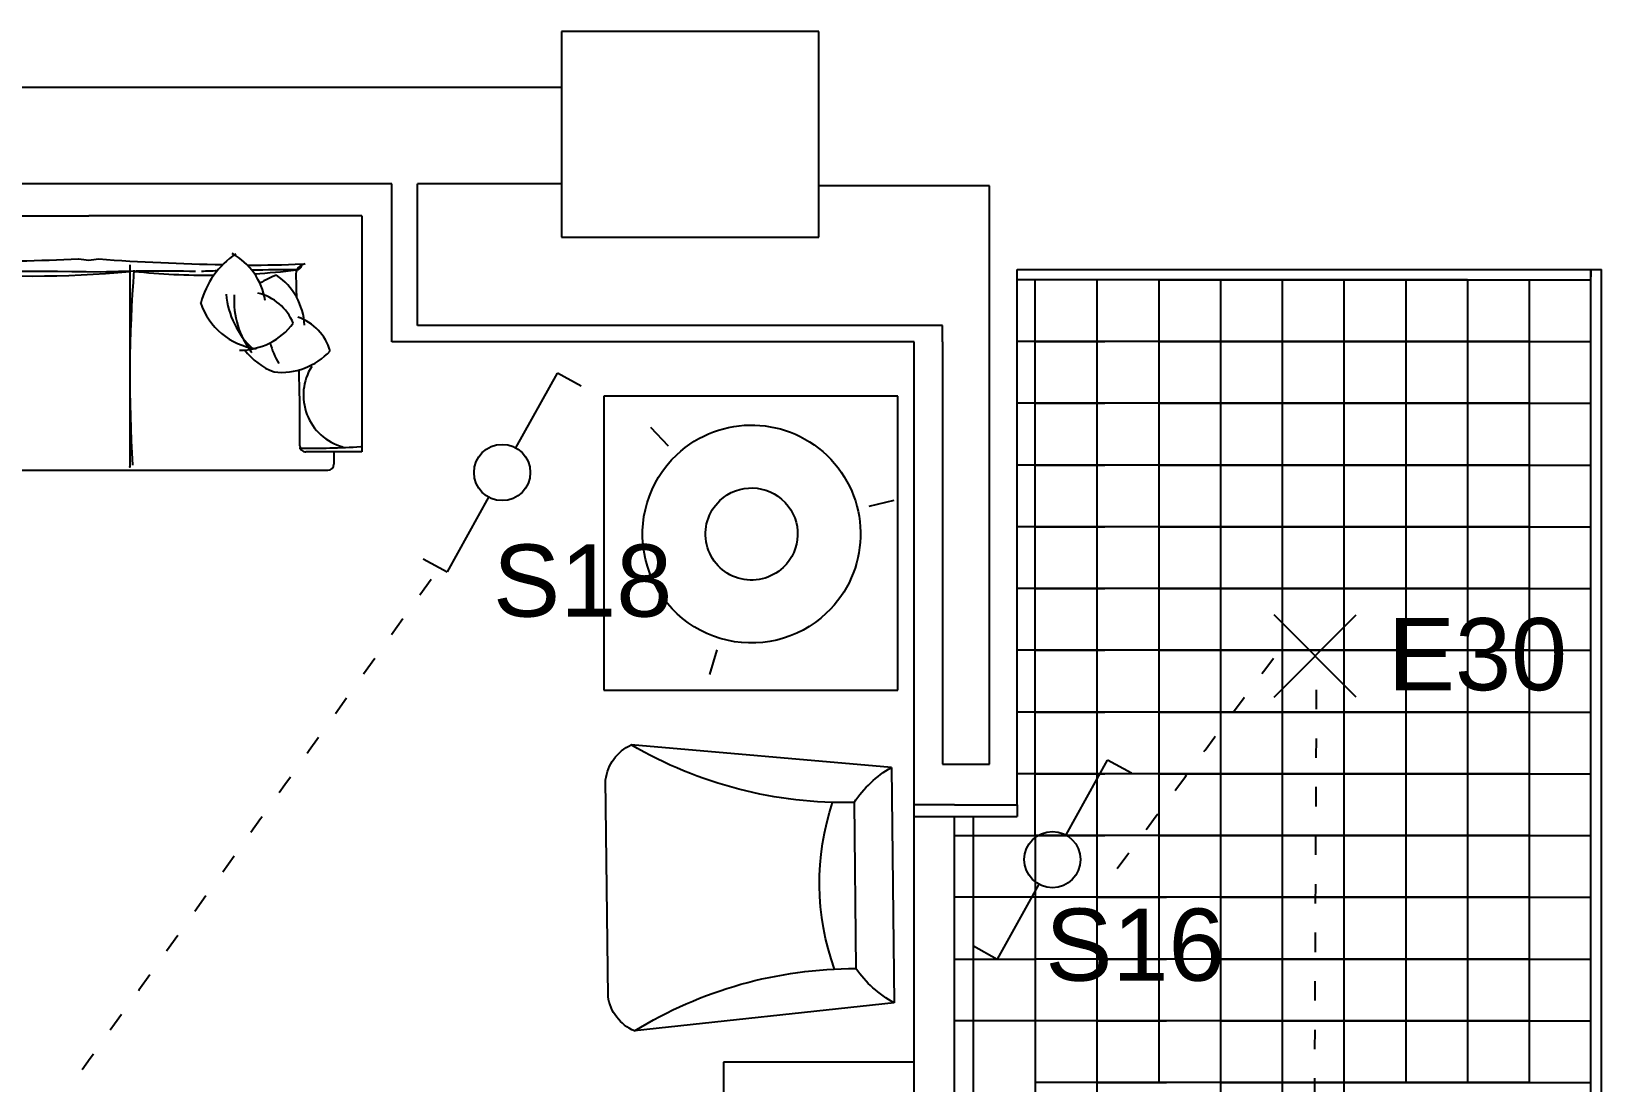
# Model space of a CAD drawing. Header units: millimetres. Extents: x 2377 to 4712, y -254 to 3188.
# Drawn here: x 4516.54 to 4565.06, y 1868.89 to 1901.37 of the extents above; entities that cross this region are included whole.
import ezdxf

# ---------------------------------------------------------------- set-up
doc = ezdxf.new("R2010")
doc.units = ezdxf.units.MM
doc.set_wipeout_variables(frame=1)
doc.linetypes.add('ACAD_ISO03W100', pattern=[30, 12, -18])
doc.layers.add('C1', color=10, linetype='Continuous')
doc.layers.add('Mobiliario', color=254, linetype='Continuous')
doc.styles.get("Standard").update_dxf_attribs({"font": 'arial.ttf'})

# ---------------------------------------------------------------- blocks, each defined once
blk = doc.blocks.new('sl06-3')
blk.add_wipeout([(-1.0966, 0), (-1.0966, -0.7853), (-1.0036, -0.7853), (-1.0036, -0.8265), (-0.9978, -0.8406), (-0.9837, -0.8464), (0.9837, -0.8464), (0.9978, -0.8406), (1.0036, -0.8265), (1.0036, -0.7853), (1.0966, -0.7853), (1.0966, 0)])
for p, q in [((-1.0966, 0), (0.1875, 0)), ((-1.0966, 0), (-1.0966, -0.7853)), ((1.0966, 0), (0.1875, 0)), ((1.0966, 0), (1.0966, -0.7853)), ((-0.3246, -0.1625), (-0.3246, -0.8353)), ((0.3246, -0.1625), (0.3246, -0.8353)), ((-1.0966, -0.7853), (-0.9106, -0.7853)), ((-1.0036, -0.7853), (-1.0036, -0.8265)), ((1.0966, -0.7853), (0.9106, -0.7853)), ((1.0036, -0.7853), (1.0036, -0.8265)), ((-0.9837, -0.8464), (0.9837, -0.8464))]:
    blk.add_line(p, q)
for centre, radius, start, end in [((-0.5614, -0.3148), 0.2162, 118.6365, 171.075), ((-0.8324, -0.361), 0.281, 14.6616, 56.5316), ((-0.9098, 27.8135), 27.9769, 270.56496, 272.17946), ((0.3306, 1.1932), 1.3481, 262.4802, 263.9065), ((0.0444, 1.1932), 1.3481, 276.0935, 277.5198), ((0.7788, 7.5377), 7.7012, 265.84509, 268.92239), ((0.8324, -0.361), 0.281, 123.4684, 165.3384), ((0.5614, -0.3148), 0.2162, 8.925, 61.3635), ((-0.9115, -0.1941), 0.0345, 350.3176, 84.0619), ((-0.6902, -0.3749), 0.2162, 124.6365, 177.075), ((-0.7342, 3.5215), 3.685, 267.4551, 270.2867), ((-0.8779, -0.1598), 0.0199, 180, 270.2728), ((-3.4155, -0.1761), 2.5381, 357.8878, 359.4607), ((-0.835, -7.4686), 7.2889, 89.18036, 90.33624), ((-0.5824, 2.2686), 2.4661, 263.1189, 266.3413), ((-0.9087, -0.4612), 0.281, 57.5154, 70.1262), ((-0.835, -7.4686), 7.2889, 87.86106, 88.27024), ((-0.5824, 2.2686), 2.4661, 269.4986, 276.0002), ((-0.2528, -43.6276), 43.4436, 89.36636, 90.38259), ((4.318, -0.5352), 4.6427, 175.6133, 183.6304), ((0.0029, 3.161), 3.361, 264.4086, 275.4919), ((0.4227, -7.1779), 6.994, 89.01484, 91.59854), ((4.9672, -0.5352), 4.6427, 175.6133, 183.6304), ((0.5874, 2.1912), 2.3887, 264.0009, 270.3979), ((0.835, -7.4686), 7.2889, 91.72976, 92.13894), ((0.7342, 3.5215), 3.685, 269.7133, 272.5449), ((0.835, -7.4686), 7.2889, 89.66376, 90.81964), ((0.5874, 2.1912), 2.3887, 273.6594, 276.9846), ((0.9087, -0.4612), 0.281, 109.8738, 122.4846), ((0.6902, -0.3749), 0.2162, 2.925, 55.3635), ((0.9115, -0.1941), 0.0345, 95.9381, 189.6824), ((3.4155, -0.1761), 2.5381, 180.5393, 182.1122), ((0.8779, -0.1598), 0.0199, 269.7272, 0), ((-0.7126, -0.4211), 0.1685, 102.9198, 157.8067), ((-0.9251, -0.2363), 0.281, 313.1105, 354.9805), ((0.9251, -0.2363), 0.281, 185.0195, 226.8895), ((0.7126, -0.4211), 0.1685, 22.1933, 77.0802), ((-0.7745, -0.2185), 0.2255, 277.5785, 341.9977), ((-0.9524, -0.2823), 0.281, 322.0792, 3.9492), ((0.7745, -0.2185), 0.2255, 198.0023, 262.4215), ((0.9524, -0.2823), 0.281, 176.0508, 217.9208), ((-0.8295, -0.4964), 0.1685, 108.9198, 163.8067), ((-0.6906, -0.225), 0.2216, 216.585, 270.1295), ((0.6906, -0.225), 0.2216, 269.8705, 323.415), ((0.8295, -0.4964), 0.1685, 16.1933, 71.0802), ((-0.8281, -0.2991), 0.2216, 222.585, 276.1295), ((-1.0627, -0.3498), 0.281, 329.6739, 345.032), ((-0.8859, -0.3091), 0.2255, 291.1732, 322.6277), ((0.8859, -0.3091), 0.2255, 217.3723, 248.8268), ((1.0627, -0.3498), 0.281, 194.968, 210.3261), ((0.8281, -0.2991), 0.2216, 263.8705, 317.415), ((-1.0813, -0.5963), 0.1791, 285.638, 32.2993), ((6.3981, -0.7225), 7.2889, 178.34931, 180.33624), ((-6.3981, -0.7225), 7.2889, 359.66376, 1.65069), ((1.0813, -0.5963), 0.1791, 147.7007, 254.362), ((-0.9275, 1.8763), 2.6492, 266.4089, 270.8584), ((-0.9106, -0.7653), 0.0199, 270, 0.2728), ((0.9275, 1.8763), 2.6492, 269.1416, 273.5911), ((0.9106, -0.7653), 0.0199, 179.7272, 270), ((-0.9837, -0.8265), 0.0199, 180, 270), ((0.9837, -0.8265), 0.0199, 270, 0)]:
    blk.add_arc(centre, radius, start, end)
for p in [(-0.3246, -0.8353), (0.3246, -0.8353)]:
    blk.add_point(p)
blk = doc.blocks.new('sl06-1')
blk.add_wipeout([(0, -0.3127), (0, 0.3127), (0.6906, 0.3798), (0.7219, 0.361), (0.7398, 0.3422), (0.7501, 0.32), (0.7597, 0.2878), (0.7597, -0.2878), (0.7514, -0.3185), (0.7356, -0.3456), (0.7116, -0.3674), (0.6906, -0.3798)])
at = {"linetype": 'ByBlock'}
for p, q in [((0, 0.3127), (0.6906, 0.3798)), ((0, 0.3127), (0, -0.3127)), ((0.7597, -0.2878), (0.7597, 0.2878)), ((0.1001, 0.2206), (0.1001, -0.2206)), ((0, -0.3127), (0.6906, -0.3798))]:
    blk.add_line(p, q, dxfattribs=at)
for centre, radius, start, end in [((0.1135, 1.3453), 1.1248, 269.3185, 300.8671), ((0.6429, 0.2722), 0.1178, 7.6143, 66.1255), ((-0.1461, 0.0532), 0.2978, 34.1973, 60.6083), ((-0.4779, 0), 0.6726, 340.7839, 19.2161), ((-0.1461, -0.0532), 0.2978, 299.3917, 325.8027), ((0.1135, -1.3453), 1.1248, 59.1329, 90.6815), ((0.6429, -0.2722), 0.1178, 293.8745, 352.3857)]:
    blk.add_arc(centre, radius, start, end, dxfattribs=at)
blk = doc.blocks.new('sl06-0')
at = {"layer": 'Mobiliario'}
for p, q in [((-0.3003, 0.2806, -1.5792), (-0.3003, -0.3175, -1.5792)), ((0.2978, 0.2806, -1.5792), (-0.3003, 0.2806, -1.5792)), ((0.2978, -0.3175, -1.5792), (0.2978, 0.2806, -1.5792)), ((-0.3003, -0.3175, -1.5792), (0.2978, -0.3175, -1.5792))]:
    blk.add_line(p, q, dxfattribs=at)
at = {"layer": 'Mobiliario', "linetype": 'ByBlock'}
for p, q in [((-0.169, 0.179, -1.5792), (-0.2046, 0.2168, -1.5792)), ((0.2395, 0.0568, -1.5792), (0.29, 0.0688, -1.5792)), ((-0.0706, -0.2358, -1.5792), (-0.0854, -0.2856, -1.5792))]:
    blk.add_line(p, q, dxfattribs=at)
at = {"layer": 'Mobiliario', "linetype": 'ByBlock', "extrusion": (0, 0, -1)}
for major_axis, start_param, end_param in [((-0.1568, -0.1568), 1.599693, 4.741285), ((-0.1568, -0.1568), -1.5419, 1.599693), ((-0.0663, -0.0663), 1.599693, 4.741285), ((-0.0663, -0.0663), -1.5419, 1.599693)]:
    blk.add_ellipse((0, 0, -1.5792), major_axis=major_axis, ratio=1, start_param=start_param, end_param=end_param, dxfattribs=at)

msp = doc.modelspace()

# ---------------------------------------------------------------- linework, layer by layer
for p, q in [((4540.876, 1901.368), (4532.925, 1901.368)), ((4532.925, 1901.368), (4532.925, 1895.007)), ((4540.876, 1896.597), (4540.876, 1901.368)), ((4532.925, 1899.63), (4502.047, 1899.63)), ((4527.682, 1896.654), (4505.057, 1896.654)), ((4527.682, 1891.78), (4527.682, 1896.654)), ((4528.473, 1892.28), (4528.473, 1896.654)), ((4532.925, 1896.654), (4528.473, 1896.654)), ((4546.152, 1896.597), (4540.876, 1896.597)), ((4540.876, 1895.007), (4540.876, 1896.597)), ((4546.152, 1878.722), (4546.152, 1896.597)), ((4532.925, 1895.007), (4540.876, 1895.007)), ((4547, 1894.013), (4564.735, 1894.013)), ((4547, 1877.468), (4547, 1894.013)), ((4564.735, 1762.024), (4564.735, 1894.013)), ((4564.735, 1894.013), (4565.065, 1894.013)), ((4564.735, 1894.013), (4564.735, 1893.784)), ((4565.065, 1762.024), (4565.065, 1894.013)), ((4551.377, 1893.695), (4547, 1893.695)), ((4547.56, 1891.787), (4547.56, 1893.695)), ((4549.468, 1893.695), (4549.468, 1891.787)), ((4553.285, 1893.695), (4551.377, 1893.695)), ((4551.377, 1893.695), (4551.377, 1891.787)), ((4551.377, 1893.695), (4553.285, 1893.695)), ((4555.193, 1893.695), (4553.285, 1893.695)), ((4553.285, 1893.695), (4553.285, 1891.787)), ((4553.285, 1893.695), (4555.193, 1893.695)), ((4557.101, 1893.695), (4555.193, 1893.695)), ((4555.193, 1893.695), (4555.193, 1891.787)), ((4555.193, 1893.695), (4557.101, 1893.695)), ((4559.01, 1893.695), (4557.101, 1893.695)), ((4557.101, 1893.695), (4557.101, 1891.787)), ((4557.101, 1893.695), (4559.01, 1893.695)), ((4560.918, 1893.695), (4559.01, 1893.695)), ((4559.01, 1893.695), (4559.01, 1891.787)), ((4559.01, 1893.695), (4564.735, 1893.695)), ((4560.918, 1893.695), (4560.918, 1891.787)), ((4562.826, 1893.695), (4562.826, 1889.879)), ((4544.695, 1892.28), (4528.473, 1892.28)), ((4544.695, 1891.78), (4544.695, 1892.28)), ((4543.819, 1891.78), (4527.682, 1891.78)), ((4543.819, 1877.468), (4543.819, 1891.78)), ((4544.695, 1891.78), (4544.695, 1878.722)), ((4551.377, 1891.787), (4547, 1891.787)), ((4547.56, 1889.879), (4547.56, 1891.787)), ((4553.285, 1891.787), (4547.56, 1891.787)), ((4549.468, 1891.787), (4547.56, 1891.787)), ((4547.56, 1891.787), (4549.468, 1891.787)), ((4549.468, 1891.787), (4549.468, 1889.879)), ((4549.468, 1891.787), (4549.711, 1891.787)), ((4551.377, 1891.787), (4549.468, 1891.787)), ((4553.285, 1891.787), (4551.377, 1891.787)), ((4551.377, 1891.787), (4551.377, 1889.879)), ((4551.377, 1891.787), (4553.285, 1891.787)), ((4551.377, 1891.787), (4551.62, 1891.787)), ((4553.285, 1891.787), (4551.377, 1891.787)), ((4551.377, 1891.787), (4553.285, 1891.787)), ((4553.285, 1891.787), (4551.377, 1891.787)), ((4551.377, 1891.787), (4553.285, 1891.787)), ((4555.193, 1891.787), (4553.285, 1891.787)), ((4553.285, 1891.787), (4553.285, 1889.879)), ((4553.285, 1891.787), (4555.193, 1891.787)), ((4555.193, 1891.787), (4553.285, 1891.787)), ((4553.285, 1891.787), (4555.193, 1891.787)), ((4555.193, 1891.787), (4553.285, 1891.787)), ((4553.285, 1891.787), (4555.193, 1891.787)), ((4555.193, 1891.787), (4553.285, 1891.787)), ((4553.285, 1891.787), (4555.193, 1891.787)), ((4557.101, 1891.787), (4555.193, 1891.787)), ((4555.193, 1891.787), (4555.193, 1889.879)), ((4555.193, 1891.787), (4557.101, 1891.787)), ((4557.101, 1891.787), (4555.193, 1891.787)), ((4555.193, 1891.787), (4557.101, 1891.787)), ((4557.101, 1891.787), (4555.193, 1891.787)), ((4555.193, 1891.787), (4557.101, 1891.787)), ((4557.101, 1891.787), (4555.193, 1891.787)), ((4555.193, 1891.787), (4557.101, 1891.787)), ((4559.01, 1891.787), (4557.101, 1891.787)), ((4557.101, 1891.787), (4557.101, 1889.879)), ((4557.101, 1891.787), (4559.01, 1891.787)), ((4559.01, 1891.787), (4557.101, 1891.787)), ((4557.101, 1891.787), (4559.01, 1891.787)), ((4559.01, 1891.787), (4557.101, 1891.787)), ((4557.101, 1891.787), (4559.01, 1891.787)), ((4559.01, 1891.787), (4557.101, 1891.787)), ((4557.101, 1891.787), (4559.01, 1891.787)), ((4560.918, 1891.787), (4559.01, 1891.787)), ((4559.01, 1891.787), (4559.01, 1889.879)), ((4559.01, 1891.787), (4564.735, 1891.787)), ((4560.918, 1891.787), (4559.01, 1891.787)), ((4559.01, 1891.787), (4560.918, 1891.787)), ((4560.918, 1891.787), (4559.01, 1891.787)), ((4559.01, 1891.787), (4562.826, 1891.787)), ((4560.918, 1891.787), (4559.01, 1891.787)), ((4559.01, 1891.787), (4562.826, 1891.787)), ((4560.918, 1891.787), (4560.918, 1889.879)), ((4562.826, 1891.787), (4560.918, 1891.787)), ((4560.918, 1891.787), (4564.735, 1891.787)), ((4562.826, 1891.787), (4562.826, 1887.97)), ((4551.377, 1889.879), (4547, 1889.879)), ((4547.56, 1887.97), (4547.56, 1889.879)), ((4553.285, 1889.879), (4547.56, 1889.879)), ((4549.468, 1889.879), (4547.56, 1889.879)), ((4547.56, 1889.879), (4549.468, 1889.879)), ((4549.468, 1889.879), (4549.468, 1887.97)), ((4549.468, 1889.879), (4549.711, 1889.879)), ((4551.377, 1889.879), (4549.468, 1889.879)), ((4553.285, 1889.879), (4551.377, 1889.879)), ((4551.377, 1889.879), (4551.377, 1887.97)), ((4551.377, 1889.879), (4553.285, 1889.879)), ((4551.377, 1889.879), (4551.62, 1889.879)), ((4553.285, 1889.879), (4551.377, 1889.879)), ((4551.377, 1889.879), (4553.285, 1889.879)), ((4553.285, 1889.879), (4551.377, 1889.879)), ((4551.377, 1889.879), (4553.285, 1889.879)), ((4555.193, 1889.879), (4553.285, 1889.879)), ((4553.285, 1889.879), (4553.285, 1887.97)), ((4553.285, 1889.879), (4555.193, 1889.879)), ((4555.193, 1889.879), (4553.285, 1889.879)), ((4553.285, 1889.879), (4555.193, 1889.879)), ((4555.193, 1889.879), (4553.285, 1889.879)), ((4553.285, 1889.879), (4555.193, 1889.879)), ((4555.193, 1889.879), (4553.285, 1889.879)), ((4553.285, 1889.879), (4555.193, 1889.879)), ((4557.101, 1889.879), (4555.193, 1889.879)), ((4555.193, 1889.879), (4555.193, 1887.97)), ((4555.193, 1889.879), (4557.101, 1889.879)), ((4557.101, 1889.879), (4555.193, 1889.879)), ((4555.193, 1889.879), (4557.101, 1889.879)), ((4557.101, 1889.879), (4555.193, 1889.879)), ((4555.193, 1889.879), (4557.101, 1889.879)), ((4557.101, 1889.879), (4555.193, 1889.879)), ((4555.193, 1889.879), (4557.101, 1889.879)), ((4559.01, 1889.879), (4557.101, 1889.879)), ((4557.101, 1889.879), (4557.101, 1887.97)), ((4557.101, 1889.879), (4559.01, 1889.879)), ((4559.01, 1889.879), (4557.101, 1889.879)), ((4557.101, 1889.879), (4559.01, 1889.879)), ((4559.01, 1889.879), (4557.101, 1889.879)), ((4557.101, 1889.879), (4559.01, 1889.879)), ((4559.01, 1889.879), (4557.101, 1889.879)), ((4557.101, 1889.879), (4559.01, 1889.879)), ((4560.918, 1889.879), (4559.01, 1889.879)), ((4559.01, 1889.879), (4559.01, 1887.97)), ((4559.01, 1889.879), (4564.735, 1889.879)), ((4560.918, 1889.879), (4559.01, 1889.879)), ((4559.01, 1889.879), (4560.918, 1889.879)), ((4560.918, 1889.879), (4559.01, 1889.879)), ((4559.01, 1889.879), (4562.826, 1889.879)), ((4560.918, 1889.879), (4559.01, 1889.879)), ((4559.01, 1889.879), (4562.826, 1889.879)), ((4560.918, 1889.879), (4560.918, 1887.97)), ((4562.826, 1889.879), (4560.918, 1889.879)), ((4560.918, 1889.879), (4564.735, 1889.879)), ((4562.826, 1889.879), (4562.826, 1886.062)), ((4551.377, 1887.97), (4547, 1887.97)), ((4547.56, 1886.062), (4547.56, 1887.97)), ((4553.285, 1887.97), (4547.56, 1887.97)), ((4549.468, 1887.97), (4547.56, 1887.97)), ((4547.56, 1887.97), (4549.468, 1887.97)), ((4549.468, 1887.97), (4549.468, 1886.062)), ((4549.468, 1887.97), (4549.711, 1887.97)), ((4551.377, 1887.97), (4549.468, 1887.97)), ((4553.285, 1887.97), (4551.377, 1887.97)), ((4551.377, 1887.97), (4551.377, 1886.062)), ((4551.377, 1887.97), (4553.285, 1887.97)), ((4551.377, 1887.97), (4551.62, 1887.97)), ((4553.285, 1887.97), (4551.377, 1887.97)), ((4551.377, 1887.97), (4553.285, 1887.97)), ((4553.285, 1887.97), (4551.377, 1887.97)), ((4551.377, 1887.97), (4553.285, 1887.97)), ((4555.193, 1887.97), (4553.285, 1887.97)), ((4553.285, 1887.97), (4553.285, 1886.062)), ((4553.285, 1887.97), (4555.193, 1887.97)), ((4555.193, 1887.97), (4553.285, 1887.97)), ((4553.285, 1887.97), (4555.193, 1887.97)), ((4555.193, 1887.97), (4553.285, 1887.97)), ((4553.285, 1887.97), (4555.193, 1887.97)), ((4555.193, 1887.97), (4553.285, 1887.97)), ((4553.285, 1887.97), (4555.193, 1887.97)), ((4557.101, 1887.97), (4555.193, 1887.97)), ((4555.193, 1887.97), (4555.193, 1886.062)), ((4555.193, 1887.97), (4557.101, 1887.97)), ((4557.101, 1887.97), (4555.193, 1887.97)), ((4555.193, 1887.97), (4557.101, 1887.97)), ((4557.101, 1887.97), (4555.193, 1887.97)), ((4555.193, 1887.97), (4557.101, 1887.97)), ((4557.101, 1887.97), (4555.193, 1887.97)), ((4555.193, 1887.97), (4557.101, 1887.97)), ((4559.01, 1887.97), (4557.101, 1887.97)), ((4557.101, 1887.97), (4557.101, 1886.062)), ((4557.101, 1887.97), (4559.01, 1887.97)), ((4559.01, 1887.97), (4557.101, 1887.97)), ((4557.101, 1887.97), (4559.01, 1887.97)), ((4559.01, 1887.97), (4557.101, 1887.97)), ((4557.101, 1887.97), (4559.01, 1887.97)), ((4559.01, 1887.97), (4557.101, 1887.97)), ((4557.101, 1887.97), (4559.01, 1887.97)), ((4560.918, 1887.97), (4559.01, 1887.97)), ((4559.01, 1887.97), (4559.01, 1886.062)), ((4559.01, 1887.97), (4564.735, 1887.97)), ((4560.918, 1887.97), (4559.01, 1887.97)), ((4559.01, 1887.97), (4560.918, 1887.97)), ((4560.918, 1887.97), (4559.01, 1887.97)), ((4559.01, 1887.97), (4562.826, 1887.97)), ((4560.918, 1887.97), (4559.01, 1887.97)), ((4559.01, 1887.97), (4562.826, 1887.97)), ((4560.918, 1887.97), (4560.918, 1886.062)), ((4562.826, 1887.97), (4560.918, 1887.97)), ((4560.918, 1887.97), (4564.735, 1887.97)), ((4562.826, 1887.97), (4562.826, 1884.154)), ((4551.377, 1886.062), (4547, 1886.062)), ((4547.56, 1884.154), (4547.56, 1886.062)), ((4553.285, 1886.062), (4547.56, 1886.062)), ((4549.468, 1886.062), (4547.56, 1886.062)), ((4547.56, 1886.062), (4549.468, 1886.062)), ((4549.468, 1886.062), (4549.468, 1884.154)), ((4549.468, 1886.062), (4549.711, 1886.062)), ((4551.377, 1886.062), (4549.468, 1886.062)), ((4553.285, 1886.062), (4551.377, 1886.062)), ((4551.377, 1886.062), (4551.377, 1884.154)), ((4551.377, 1886.062), (4553.285, 1886.062)), ((4551.377, 1886.062), (4551.62, 1886.062)), ((4553.285, 1886.062), (4551.377, 1886.062)), ((4551.377, 1886.062), (4553.285, 1886.062)), ((4553.285, 1886.062), (4551.377, 1886.062)), ((4551.377, 1886.062), (4553.285, 1886.062)), ((4555.193, 1886.062), (4553.285, 1886.062)), ((4553.285, 1886.062), (4553.285, 1884.154)), ((4553.285, 1886.062), (4555.193, 1886.062)), ((4555.193, 1886.062), (4553.285, 1886.062)), ((4553.285, 1886.062), (4555.193, 1886.062)), ((4555.193, 1886.062), (4553.285, 1886.062)), ((4553.285, 1886.062), (4555.193, 1886.062)), ((4555.193, 1886.062), (4553.285, 1886.062)), ((4553.285, 1886.062), (4555.193, 1886.062)), ((4557.101, 1886.062), (4555.193, 1886.062)), ((4555.193, 1886.062), (4555.193, 1884.154)), ((4555.193, 1886.062), (4557.101, 1886.062)), ((4557.101, 1886.062), (4555.193, 1886.062)), ((4555.193, 1886.062), (4557.101, 1886.062)), ((4557.101, 1886.062), (4555.193, 1886.062)), ((4555.193, 1886.062), (4557.101, 1886.062)), ((4557.101, 1886.062), (4555.193, 1886.062)), ((4555.193, 1886.062), (4557.101, 1886.062)), ((4559.01, 1886.062), (4557.101, 1886.062)), ((4557.101, 1886.062), (4557.101, 1884.154)), ((4557.101, 1886.062), (4559.01, 1886.062)), ((4559.01, 1886.062), (4557.101, 1886.062)), ((4557.101, 1886.062), (4559.01, 1886.062)), ((4559.01, 1886.062), (4557.101, 1886.062)), ((4557.101, 1886.062), (4559.01, 1886.062)), ((4559.01, 1886.062), (4557.101, 1886.062)), ((4557.101, 1886.062), (4559.01, 1886.062)), ((4560.918, 1886.062), (4559.01, 1886.062)), ((4559.01, 1886.062), (4559.01, 1884.154)), ((4559.01, 1886.062), (4564.735, 1886.062)), ((4560.918, 1886.062), (4559.01, 1886.062)), ((4559.01, 1886.062), (4560.918, 1886.062)), ((4560.918, 1886.062), (4559.01, 1886.062)), ((4559.01, 1886.062), (4562.826, 1886.062)), ((4560.918, 1886.062), (4559.01, 1886.062)), ((4559.01, 1886.062), (4562.826, 1886.062)), ((4560.918, 1886.062), (4560.918, 1884.154)), ((4562.826, 1886.062), (4560.918, 1886.062)), ((4560.918, 1886.062), (4564.735, 1886.062)), ((4562.826, 1886.062), (4562.826, 1882.245)), ((4551.377, 1884.154), (4547, 1884.154)), ((4547.56, 1882.245), (4547.56, 1884.154)), ((4553.285, 1884.154), (4547.56, 1884.154)), ((4549.468, 1884.154), (4547.56, 1884.154)), ((4547.56, 1884.154), (4549.468, 1884.154)), ((4549.468, 1884.154), (4549.468, 1882.245)), ((4549.468, 1884.154), (4549.711, 1884.154)), ((4551.377, 1884.154), (4549.468, 1884.154)), ((4553.285, 1884.154), (4551.377, 1884.154)), ((4551.377, 1884.154), (4551.377, 1882.245)), ((4551.377, 1884.154), (4553.285, 1884.154)), ((4551.377, 1884.154), (4551.62, 1884.154)), ((4553.285, 1884.154), (4551.377, 1884.154)), ((4551.377, 1884.154), (4553.285, 1884.154)), ((4553.285, 1884.154), (4551.377, 1884.154)), ((4551.377, 1884.154), (4553.285, 1884.154)), ((4555.193, 1884.154), (4553.285, 1884.154)), ((4553.285, 1884.154), (4553.285, 1882.245)), ((4553.285, 1884.154), (4555.193, 1884.154)), ((4555.193, 1884.154), (4553.285, 1884.154)), ((4553.285, 1884.154), (4555.193, 1884.154)), ((4555.193, 1884.154), (4553.285, 1884.154)), ((4553.285, 1884.154), (4555.193, 1884.154)), ((4555.193, 1884.154), (4553.285, 1884.154)), ((4553.285, 1884.154), (4555.193, 1884.154)), ((4557.101, 1884.154), (4555.193, 1884.154)), ((4555.193, 1884.154), (4555.193, 1882.245)), ((4555.193, 1884.154), (4557.101, 1884.154)), ((4557.101, 1884.154), (4555.193, 1884.154)), ((4555.193, 1884.154), (4557.101, 1884.154)), ((4557.101, 1884.154), (4555.193, 1884.154)), ((4555.193, 1884.154), (4557.101, 1884.154)), ((4557.101, 1884.154), (4555.193, 1884.154)), ((4555.193, 1884.154), (4557.101, 1884.154)), ((4559.01, 1884.154), (4557.101, 1884.154)), ((4557.101, 1884.154), (4557.101, 1882.245)), ((4557.101, 1884.154), (4559.01, 1884.154)), ((4559.01, 1884.154), (4557.101, 1884.154)), ((4557.101, 1884.154), (4559.01, 1884.154)), ((4559.01, 1884.154), (4557.101, 1884.154)), ((4557.101, 1884.154), (4559.01, 1884.154)), ((4559.01, 1884.154), (4557.101, 1884.154)), ((4557.101, 1884.154), (4559.01, 1884.154)), ((4560.918, 1884.154), (4559.01, 1884.154)), ((4559.01, 1884.154), (4559.01, 1882.245)), ((4559.01, 1884.154), (4564.735, 1884.154)), ((4560.918, 1884.154), (4559.01, 1884.154)), ((4559.01, 1884.154), (4560.918, 1884.154)), ((4560.918, 1884.154), (4559.01, 1884.154)), ((4559.01, 1884.154), (4562.826, 1884.154)), ((4560.918, 1884.154), (4559.01, 1884.154)), ((4559.01, 1884.154), (4562.826, 1884.154)), ((4560.918, 1884.154), (4560.918, 1882.245)), ((4562.826, 1884.154), (4560.918, 1884.154)), ((4560.918, 1884.154), (4564.735, 1884.154)), ((4562.826, 1884.154), (4562.826, 1880.337)), ((4551.377, 1882.245), (4547, 1882.245)), ((4547.56, 1880.337), (4547.56, 1882.245)), ((4553.285, 1882.245), (4547.56, 1882.245)), ((4549.468, 1882.245), (4547.56, 1882.245)), ((4547.56, 1882.245), (4549.468, 1882.245)), ((4549.468, 1882.245), (4549.468, 1880.337)), ((4549.468, 1882.245), (4549.711, 1882.245)), ((4551.377, 1882.245), (4549.468, 1882.245)), ((4553.285, 1882.245), (4551.377, 1882.245)), ((4551.377, 1882.245), (4551.377, 1880.337)), ((4551.377, 1882.245), (4553.285, 1882.245)), ((4551.377, 1882.245), (4551.62, 1882.245)), ((4553.285, 1882.245), (4551.377, 1882.245)), ((4551.377, 1882.245), (4553.285, 1882.245)), ((4553.285, 1882.245), (4551.377, 1882.245)), ((4551.377, 1882.245), (4553.285, 1882.245)), ((4555.193, 1882.245), (4553.285, 1882.245)), ((4553.285, 1882.245), (4553.285, 1880.337)), ((4553.285, 1882.245), (4555.193, 1882.245)), ((4555.193, 1882.245), (4553.285, 1882.245)), ((4553.285, 1882.245), (4555.193, 1882.245)), ((4555.193, 1882.245), (4553.285, 1882.245)), ((4553.285, 1882.245), (4555.193, 1882.245)), ((4555.193, 1882.245), (4553.285, 1882.245)), ((4553.285, 1882.245), (4555.193, 1882.245)), ((4557.101, 1882.245), (4555.193, 1882.245)), ((4555.193, 1882.245), (4555.193, 1880.337)), ((4555.193, 1882.245), (4557.101, 1882.245)), ((4557.101, 1882.245), (4555.193, 1882.245)), ((4555.193, 1882.245), (4557.101, 1882.245)), ((4557.101, 1882.245), (4555.193, 1882.245)), ((4555.193, 1882.245), (4557.101, 1882.245)), ((4557.101, 1882.245), (4555.193, 1882.245)), ((4555.193, 1882.245), (4557.101, 1882.245)), ((4559.01, 1882.245), (4557.101, 1882.245)), ((4557.101, 1882.245), (4557.101, 1880.337)), ((4557.101, 1882.245), (4559.01, 1882.245)), ((4559.01, 1882.245), (4557.101, 1882.245)), ((4557.101, 1882.245), (4559.01, 1882.245)), ((4559.01, 1882.245), (4557.101, 1882.245)), ((4557.101, 1882.245), (4559.01, 1882.245)), ((4559.01, 1882.245), (4557.101, 1882.245)), ((4557.101, 1882.245), (4559.01, 1882.245)), ((4560.918, 1882.245), (4559.01, 1882.245)), ((4559.01, 1882.245), (4559.01, 1880.337)), ((4559.01, 1882.245), (4564.735, 1882.245)), ((4560.918, 1882.245), (4559.01, 1882.245)), ((4559.01, 1882.245), (4560.918, 1882.245)), ((4560.918, 1882.245), (4559.01, 1882.245)), ((4559.01, 1882.245), (4562.826, 1882.245)), ((4560.918, 1882.245), (4559.01, 1882.245)), ((4559.01, 1882.245), (4562.826, 1882.245)), ((4560.918, 1882.245), (4560.918, 1880.337)), ((4562.826, 1882.245), (4560.918, 1882.245)), ((4560.918, 1882.245), (4564.735, 1882.245)), ((4562.826, 1882.245), (4562.826, 1878.429)), ((4551.377, 1880.337), (4547, 1880.337)), ((4547.56, 1878.429), (4547.56, 1880.337)), ((4553.285, 1880.337), (4547.56, 1880.337)), ((4549.468, 1880.337), (4547.56, 1880.337)), ((4547.56, 1880.337), (4549.468, 1880.337)), ((4549.468, 1880.337), (4549.468, 1878.429)), ((4549.468, 1880.337), (4549.711, 1880.337)), ((4551.377, 1880.337), (4549.468, 1880.337)), ((4553.285, 1880.337), (4551.377, 1880.337)), ((4551.377, 1880.337), (4551.377, 1878.429)), ((4551.377, 1880.337), (4553.285, 1880.337)), ((4551.377, 1880.337), (4551.62, 1880.337)), ((4553.285, 1880.337), (4551.377, 1880.337)), ((4551.377, 1880.337), (4553.285, 1880.337)), ((4553.285, 1880.337), (4551.377, 1880.337)), ((4551.377, 1880.337), (4553.285, 1880.337)), ((4555.193, 1880.337), (4553.285, 1880.337)), ((4553.285, 1880.337), (4553.285, 1878.429)), ((4553.285, 1880.337), (4555.193, 1880.337)), ((4555.193, 1880.337), (4553.285, 1880.337)), ((4553.285, 1880.337), (4555.193, 1880.337)), ((4555.193, 1880.337), (4553.285, 1880.337)), ((4553.285, 1880.337), (4555.193, 1880.337)), ((4555.193, 1880.337), (4553.285, 1880.337)), ((4553.285, 1880.337), (4555.193, 1880.337)), ((4557.101, 1880.337), (4555.193, 1880.337)), ((4555.193, 1880.337), (4555.193, 1878.429)), ((4555.193, 1880.337), (4557.101, 1880.337)), ((4557.101, 1880.337), (4555.193, 1880.337)), ((4555.193, 1880.337), (4557.101, 1880.337)), ((4557.101, 1880.337), (4555.193, 1880.337)), ((4555.193, 1880.337), (4557.101, 1880.337)), ((4557.101, 1880.337), (4555.193, 1880.337)), ((4555.193, 1880.337), (4557.101, 1880.337)), ((4559.01, 1880.337), (4557.101, 1880.337)), ((4557.101, 1880.337), (4557.101, 1878.429)), ((4557.101, 1880.337), (4559.01, 1880.337)), ((4559.01, 1880.337), (4557.101, 1880.337)), ((4557.101, 1880.337), (4559.01, 1880.337)), ((4559.01, 1880.337), (4557.101, 1880.337)), ((4557.101, 1880.337), (4559.01, 1880.337)), ((4559.01, 1880.337), (4557.101, 1880.337)), ((4557.101, 1880.337), (4559.01, 1880.337)), ((4560.918, 1880.337), (4559.01, 1880.337)), ((4559.01, 1880.337), (4559.01, 1878.429)), ((4559.01, 1880.337), (4564.735, 1880.337)), ((4560.918, 1880.337), (4559.01, 1880.337)), ((4559.01, 1880.337), (4560.918, 1880.337)), ((4560.918, 1880.337), (4559.01, 1880.337)), ((4559.01, 1880.337), (4562.826, 1880.337)), ((4560.918, 1880.337), (4559.01, 1880.337)), ((4559.01, 1880.337), (4562.826, 1880.337)), ((4560.918, 1880.337), (4560.918, 1878.429)), ((4562.826, 1880.337), (4560.918, 1880.337)), ((4560.918, 1880.337), (4564.735, 1880.337)), ((4562.826, 1880.337), (4562.826, 1876.521)), ((4544.695, 1878.722), (4546.152, 1878.722)), ((4551.377, 1878.429), (4547, 1878.429)), ((4547.56, 1876.521), (4547.56, 1878.429)), ((4553.285, 1878.429), (4547.56, 1878.429)), ((4549.468, 1878.429), (4547.56, 1878.429)), ((4547.56, 1878.429), (4549.468, 1878.429)), ((4549.468, 1878.429), (4549.468, 1876.521)), ((4549.468, 1878.429), (4549.711, 1878.429)), ((4551.377, 1878.429), (4549.468, 1878.429)), ((4553.285, 1878.429), (4551.377, 1878.429)), ((4551.377, 1878.429), (4551.377, 1876.521)), ((4551.377, 1878.429), (4553.285, 1878.429)), ((4551.377, 1878.429), (4551.62, 1878.429)), ((4553.285, 1878.429), (4551.377, 1878.429)), ((4551.377, 1878.429), (4553.285, 1878.429)), ((4553.285, 1878.429), (4551.377, 1878.429)), ((4551.377, 1878.429), (4553.285, 1878.429)), ((4555.193, 1878.429), (4553.285, 1878.429)), ((4553.285, 1878.429), (4553.285, 1876.521)), ((4553.285, 1878.429), (4555.193, 1878.429)), ((4555.193, 1878.429), (4553.285, 1878.429)), ((4553.285, 1878.429), (4555.193, 1878.429)), ((4555.193, 1878.429), (4553.285, 1878.429)), ((4553.285, 1878.429), (4555.193, 1878.429)), ((4555.193, 1878.429), (4553.285, 1878.429)), ((4553.285, 1878.429), (4555.193, 1878.429)), ((4557.101, 1878.429), (4555.193, 1878.429)), ((4555.193, 1878.429), (4555.193, 1876.521)), ((4555.193, 1878.429), (4557.101, 1878.429)), ((4557.101, 1878.429), (4555.193, 1878.429)), ((4555.193, 1878.429), (4557.101, 1878.429)), ((4557.101, 1878.429), (4555.193, 1878.429)), ((4555.193, 1878.429), (4557.101, 1878.429)), ((4557.101, 1878.429), (4555.193, 1878.429)), ((4555.193, 1878.429), (4557.101, 1878.429)), ((4559.01, 1878.429), (4557.101, 1878.429)), ((4557.101, 1878.429), (4557.101, 1876.521)), ((4557.101, 1878.429), (4559.01, 1878.429)), ((4559.01, 1878.429), (4557.101, 1878.429)), ((4557.101, 1878.429), (4559.01, 1878.429)), ((4559.01, 1878.429), (4557.101, 1878.429)), ((4557.101, 1878.429), (4559.01, 1878.429)), ((4559.01, 1878.429), (4557.101, 1878.429)), ((4557.101, 1878.429), (4559.01, 1878.429)), ((4560.918, 1878.429), (4559.01, 1878.429)), ((4559.01, 1878.429), (4559.01, 1876.521)), ((4559.01, 1878.429), (4564.735, 1878.429)), ((4560.918, 1878.429), (4559.01, 1878.429)), ((4559.01, 1878.429), (4560.918, 1878.429)), ((4560.918, 1878.429), (4559.01, 1878.429)), ((4559.01, 1878.429), (4562.826, 1878.429)), ((4560.918, 1878.429), (4559.01, 1878.429)), ((4559.01, 1878.429), (4562.826, 1878.429)), ((4560.918, 1878.429), (4560.918, 1876.521)), ((4562.826, 1878.429), (4560.918, 1878.429)), ((4560.918, 1878.429), (4564.735, 1878.429)), ((4562.826, 1878.429), (4562.826, 1874.612)), ((4545.067, 1877.468), (4543.819, 1877.468)), ((4543.819, 1877.109), (4543.819, 1877.468)), ((4545.067, 1877.468), (4547, 1877.468)), ((4547, 1877.468), (4547, 1877.109)), ((4543.819, 1829.402), (4543.819, 1877.109)), ((4543.819, 1877.109), (4545.067, 1877.109)), ((4545.067, 1829.402), (4545.067, 1877.109)), ((4545.067, 1877.109), (4547, 1877.109)), ((4545.067, 1877.109), (4547, 1877.109)), ((4545.652, 1874.612), (4545.652, 1877.109)), ((4545.067, 1876.521), (4547.56, 1876.521)), ((4547.56, 1876.521), (4547.56, 1819.273)), ((4553.285, 1876.521), (4547.56, 1876.521)), ((4549.468, 1876.521), (4547.56, 1876.521)), ((4547.56, 1876.521), (4549.468, 1876.521)), ((4549.468, 1876.521), (4549.468, 1828.814)), ((4549.468, 1876.521), (4549.711, 1876.521)), ((4551.377, 1876.521), (4549.468, 1876.521)), ((4551.377, 1876.521), (4551.62, 1876.521)), ((4551.377, 1876.521), (4551.377, 1874.612)), ((4553.285, 1876.521), (4551.377, 1876.521)), ((4551.377, 1876.521), (4553.285, 1876.521)), ((4553.285, 1876.521), (4551.377, 1876.521)), ((4551.377, 1876.521), (4553.285, 1876.521)), ((4555.193, 1876.521), (4553.285, 1876.521)), ((4553.285, 1876.521), (4553.285, 1874.612)), ((4553.285, 1876.521), (4555.193, 1876.521)), ((4555.193, 1876.521), (4553.285, 1876.521)), ((4553.285, 1876.521), (4555.193, 1876.521)), ((4555.193, 1876.521), (4553.285, 1876.521)), ((4553.285, 1876.521), (4555.193, 1876.521)), ((4557.101, 1876.521), (4555.193, 1876.521)), ((4555.193, 1876.521), (4555.193, 1874.612)), ((4555.193, 1876.521), (4557.101, 1876.521)), ((4557.101, 1876.521), (4555.193, 1876.521)), ((4555.193, 1876.521), (4557.101, 1876.521)), ((4557.101, 1876.521), (4555.193, 1876.521)), ((4555.193, 1876.521), (4557.101, 1876.521)), ((4559.01, 1876.521), (4557.101, 1876.521)), ((4557.101, 1876.521), (4557.101, 1874.612)), ((4557.101, 1876.521), (4559.01, 1876.521)), ((4559.01, 1876.521), (4557.101, 1876.521)), ((4557.101, 1876.521), (4559.01, 1876.521)), ((4559.01, 1876.521), (4557.101, 1876.521)), ((4557.101, 1876.521), (4559.01, 1876.521)), ((4560.918, 1876.521), (4559.01, 1876.521)), ((4559.01, 1876.521), (4559.01, 1874.612)), ((4559.01, 1876.521), (4560.918, 1876.521)), ((4560.918, 1876.521), (4559.01, 1876.521)), ((4559.01, 1876.521), (4562.826, 1876.521)), ((4560.918, 1876.521), (4559.01, 1876.521)), ((4559.01, 1876.521), (4562.826, 1876.521)), ((4562.826, 1876.521), (4560.918, 1876.521)), ((4560.918, 1876.521), (4560.918, 1874.612)), ((4560.918, 1876.521), (4564.735, 1876.521)), ((4547.56, 1874.612), (4545.067, 1874.612)), ((4545.652, 1872.704), (4545.652, 1874.612)), ((4553.285, 1874.612), (4547.56, 1874.612)), ((4549.468, 1874.612), (4547.56, 1874.612)), ((4551.377, 1874.612), (4549.468, 1874.612)), ((4549.468, 1874.612), (4551.377, 1874.612)), ((4551.377, 1874.612), (4551.62, 1874.612)), ((4551.377, 1874.612), (4551.377, 1872.704)), ((4553.285, 1874.612), (4551.377, 1874.612)), ((4555.193, 1874.612), (4553.285, 1874.612)), ((4553.285, 1874.612), (4553.285, 1872.704)), ((4553.285, 1874.612), (4555.193, 1874.612)), ((4555.193, 1874.612), (4553.285, 1874.612)), ((4553.285, 1874.612), (4555.193, 1874.612)), ((4557.101, 1874.612), (4555.193, 1874.612)), ((4555.193, 1874.612), (4555.193, 1872.704)), ((4555.193, 1874.612), (4557.101, 1874.612)), ((4557.101, 1874.612), (4555.193, 1874.612)), ((4555.193, 1874.612), (4557.101, 1874.612)), ((4559.01, 1874.612), (4557.101, 1874.612)), ((4557.101, 1874.612), (4557.101, 1872.704)), ((4557.101, 1874.612), (4559.01, 1874.612)), ((4559.01, 1874.612), (4557.101, 1874.612)), ((4557.101, 1874.612), (4559.01, 1874.612)), ((4560.918, 1874.612), (4559.01, 1874.612)), ((4559.01, 1874.612), (4559.01, 1872.704)), ((4559.01, 1874.612), (4560.918, 1874.612)), ((4560.918, 1874.612), (4559.01, 1874.612)), ((4559.01, 1874.612), (4560.918, 1874.612)), ((4562.826, 1874.612), (4560.918, 1874.612)), ((4560.918, 1874.612), (4560.918, 1872.704)), ((4560.918, 1874.612), (4564.735, 1874.612)), ((4562.826, 1874.612), (4560.918, 1874.612)), ((4560.918, 1874.612), (4564.735, 1874.612)), ((4562.826, 1874.612), (4562.826, 1872.704)), ((4545.067, 1872.704), (4547.56, 1872.704)), ((4545.652, 1870.796), (4545.652, 1872.704)), ((4553.285, 1872.704), (4547.56, 1872.704)), ((4553.285, 1872.704), (4547.56, 1872.704)), ((4549.468, 1872.704), (4547.56, 1872.704)), ((4551.377, 1872.704), (4549.468, 1872.704)), ((4549.468, 1872.704), (4551.377, 1872.704)), ((4551.377, 1872.704), (4551.62, 1872.704)), ((4551.377, 1872.704), (4551.377, 1870.796)), ((4551.377, 1872.704), (4551.62, 1872.704)), ((4553.285, 1872.704), (4551.377, 1872.704)), ((4555.193, 1872.704), (4553.285, 1872.704)), ((4553.285, 1872.704), (4553.285, 1870.796)), ((4553.285, 1872.704), (4555.193, 1872.704)), ((4555.193, 1872.704), (4553.285, 1872.704)), ((4553.285, 1872.704), (4555.193, 1872.704)), ((4555.193, 1872.704), (4553.285, 1872.704)), ((4553.285, 1872.704), (4555.193, 1872.704)), ((4557.101, 1872.704), (4555.193, 1872.704)), ((4555.193, 1872.704), (4555.193, 1870.796)), ((4555.193, 1872.704), (4557.101, 1872.704)), ((4557.101, 1872.704), (4555.193, 1872.704)), ((4555.193, 1872.704), (4557.101, 1872.704)), ((4557.101, 1872.704), (4555.193, 1872.704)), ((4555.193, 1872.704), (4557.101, 1872.704)), ((4559.01, 1872.704), (4557.101, 1872.704)), ((4557.101, 1872.704), (4557.101, 1870.796)), ((4557.101, 1872.704), (4559.01, 1872.704)), ((4559.01, 1872.704), (4557.101, 1872.704)), ((4557.101, 1872.704), (4559.01, 1872.704)), ((4559.01, 1872.704), (4557.101, 1872.704)), ((4557.101, 1872.704), (4559.01, 1872.704)), ((4560.918, 1872.704), (4559.01, 1872.704)), ((4559.01, 1872.704), (4559.01, 1870.796)), ((4559.01, 1872.704), (4560.918, 1872.704)), ((4560.918, 1872.704), (4559.01, 1872.704)), ((4559.01, 1872.704), (4560.918, 1872.704)), ((4560.918, 1872.704), (4559.01, 1872.704)), ((4559.01, 1872.704), (4560.918, 1872.704)), ((4562.826, 1872.704), (4560.918, 1872.704)), ((4560.918, 1872.704), (4560.918, 1870.796)), ((4560.918, 1872.704), (4564.735, 1872.704)), ((4562.826, 1872.704), (4560.918, 1872.704)), ((4560.918, 1872.704), (4564.735, 1872.704)), ((4562.826, 1872.704), (4560.918, 1872.704)), ((4560.918, 1872.704), (4564.735, 1872.704)), ((4562.826, 1872.704), (4562.826, 1870.796)), ((4547.56, 1870.796), (4545.067, 1870.796)), ((4545.652, 1868.888), (4545.652, 1870.796)), ((4553.285, 1870.796), (4547.56, 1870.796)), ((4549.468, 1870.796), (4547.56, 1870.796)), ((4551.377, 1870.796), (4549.468, 1870.796)), ((4549.468, 1870.796), (4551.377, 1870.796)), ((4551.377, 1870.796), (4551.62, 1870.796)), ((4551.377, 1870.796), (4551.377, 1868.888)), ((4553.285, 1870.796), (4551.377, 1870.796)), ((4555.193, 1870.796), (4553.285, 1870.796)), ((4553.285, 1870.796), (4553.285, 1868.888)), ((4553.285, 1870.796), (4555.193, 1870.796)), ((4555.193, 1870.796), (4553.285, 1870.796)), ((4553.285, 1870.796), (4555.193, 1870.796)), ((4557.101, 1870.796), (4555.193, 1870.796)), ((4555.193, 1870.796), (4555.193, 1868.888)), ((4555.193, 1870.796), (4557.101, 1870.796)), ((4557.101, 1870.796), (4555.193, 1870.796)), ((4555.193, 1870.796), (4557.101, 1870.796)), ((4559.01, 1870.796), (4557.101, 1870.796)), ((4557.101, 1870.796), (4557.101, 1868.888)), ((4557.101, 1870.796), (4559.01, 1870.796)), ((4559.01, 1870.796), (4557.101, 1870.796)), ((4557.101, 1870.796), (4559.01, 1870.796)), ((4560.918, 1870.796), (4559.01, 1870.796)), ((4559.01, 1870.796), (4559.01, 1868.888)), ((4559.01, 1870.796), (4560.918, 1870.796)), ((4560.918, 1870.796), (4559.01, 1870.796)), ((4559.01, 1870.796), (4560.918, 1870.796)), ((4562.826, 1870.796), (4560.918, 1870.796)), ((4560.918, 1870.796), (4560.918, 1868.888)), ((4560.918, 1870.796), (4564.735, 1870.796)), ((4562.826, 1870.796), (4560.918, 1870.796)), ((4560.918, 1870.796), (4564.735, 1870.796)), ((4562.826, 1870.796), (4562.826, 1868.888)), ((4545.652, 1866.979), (4545.652, 1868.888)), ((4553.285, 1868.888), (4547.56, 1868.888)), ((4549.468, 1868.888), (4547.56, 1868.888)), ((4551.377, 1868.888), (4549.468, 1868.888)), ((4549.468, 1868.888), (4551.377, 1868.888)), ((4551.377, 1868.888), (4551.62, 1868.888)), ((4553.285, 1868.888), (4551.377, 1868.888)), ((4553.285, 1868.888), (4553.285, 1866.979)), ((4553.285, 1868.888), (4555.193, 1868.888)), ((4555.193, 1868.888), (4553.285, 1868.888)), ((4553.285, 1868.888), (4555.193, 1868.888)), ((4555.193, 1868.888), (4553.285, 1868.888)), ((4553.285, 1868.888), (4555.193, 1868.888)), ((4555.193, 1868.888), (4555.193, 1866.979)), ((4555.193, 1868.888), (4557.101, 1868.888)), ((4557.101, 1868.888), (4555.193, 1868.888)), ((4555.193, 1868.888), (4557.101, 1868.888)), ((4557.101, 1868.888), (4555.193, 1868.888)), ((4555.193, 1868.888), (4557.101, 1868.888)), ((4557.101, 1868.888), (4557.101, 1866.979)), ((4557.101, 1868.888), (4559.01, 1868.888)), ((4559.01, 1868.888), (4557.101, 1868.888)), ((4557.101, 1868.888), (4559.01, 1868.888)), ((4559.01, 1868.888), (4560.918, 1868.888)), ((4560.918, 1868.888), (4559.01, 1868.888)), ((4559.01, 1868.888), (4560.918, 1868.888)), ((4560.918, 1868.888), (4564.735, 1868.888)), ((4562.826, 1868.888), (4560.918, 1868.888)), ((4560.918, 1868.888), (4564.735, 1868.888))]:
    msp.add_line(p, q)
at = {"layer": 'C1', "color": 1}
for p, q in [((4531.51, 1888.499), (4532.794, 1890.813)), ((4533.529, 1890.405), (4532.794, 1890.813)), ((4530.667, 1886.979), (4529.384, 1884.665)), ((4528.648, 1885.073), (4529.384, 1884.665))]:
    msp.add_line(p, q, dxfattribs=at)
at = {"layer": 'C1', "transparency": 33554687}
for p, q in [((4557.485, 1880.798), (4554.947, 1883.336)), ((4554.947, 1880.798), (4557.485, 1883.336))]:
    msp.add_line(p, q, dxfattribs=at)
at = {"layer": 'C1', "color": 1, "transparency": 33554687}
for p, q in [((4548.514, 1876.538), (4549.798, 1878.853)), ((4550.533, 1878.445), (4549.798, 1878.853)), ((4547.671, 1875.019), (4546.388, 1872.704)), ((4545.652, 1873.112), (4546.388, 1872.704))]:
    msp.add_line(p, q, dxfattribs=at)
at = {"layer": 'C1', "color": 1}
msp.add_circle((4531.089, 1887.739), 0.869, dxfattribs=at)
at = {"layer": 'C1', "color": 1, "transparency": 33554687}
msp.add_circle((4548.093, 1875.778), 0.869, dxfattribs=at)
at = {"layer": 'C1', "linetype": 'ACAD_ISO03W100', "ltscale": 0.05, "transparency": 33554687}
for points in [[(4550.094, 1875.502), (4554.925, 1882.007)], [(4556.247, 1881.022), (4556.14, 1858.19)]]:
    msp.add_spline(points, degree=3, dxfattribs=at)
at = {"layer": 'Mobiliario', "transparency": 33554687}
for p, q in [((4543.819, 1869.514), (4537.929, 1869.514)), ((4537.929, 1869.514), (4537.929, 1855.304))]:
    msp.add_line(p, q, dxfattribs=at)

# ---------------------------------------------------------------- block references
at = {"layer": 'Mobiliario'}
for name, p, xscale, yscale, zscale in [('sl06-3', (4516.57, 1895.666), 9.283063534688472, 9.283063534688472, 9.283063534688472), ('sl06-0', (4538.795, 1885.837, 71.94), 15.18533182029618, 15.18533182029618, 15.18533182029618)]:
    msp.add_blockref(name, p, dxfattribs=dict(at, xscale=xscale, yscale=yscale, zscale=zscale))
at = {"layer": 'Mobiliario', "xscale": -11.62988441925442, "yscale": 11.62988441925442, "zscale": 11.62988441925442, "rotation": 0.6292840231421692}
msp.add_blockref('sl06-1', (4543.158, 1874.991, 47.96), dxfattribs=at)

# ---------------------------------------------------------------- texts
at = {"layer": 'C1', "color": 165, "linetype": 'ACAD_ISO03W100', "true_color": 0x5e67af, "transparency": 33554687, "char_height": 2.2296, "attachment_point": 1}
for s, insert in [('{\\C256;S18}', (4530.804, 1885.515)), ('{\\C256;E30}', (4558.458, 1883.24)), ('{\\C256;S16}', (4547.872, 1874.265))]:
    msp.add_mtext_dynamic_manual_height_columns(s, width=13.15217, gutter_width=11.148, heights=[0], dxfattribs=dict(at, insert=insert))

# ---------------------------------------------------------------- wipeouts: each hides what was drawn before it
msp.add_wipeout([(4523.73, 1885.14), (4523.73, 1880.428), (4516.662, 1880.428), (4516.662, 1885.14)]).dxf.layer = 'Mobiliario'

# ---------------------------------------------------------------- next in the draw order: linework, layer by layer
at = {"layer": 'C1', "linetype": 'ACAD_ISO03W100', "ltscale": 0.05, "transparency": 33554687}
msp.add_spline([(4528.891, 1884.437), (4516.854, 1867.515)], degree=3, dxfattribs=at)

doc.saveas('drawing.dxf')
